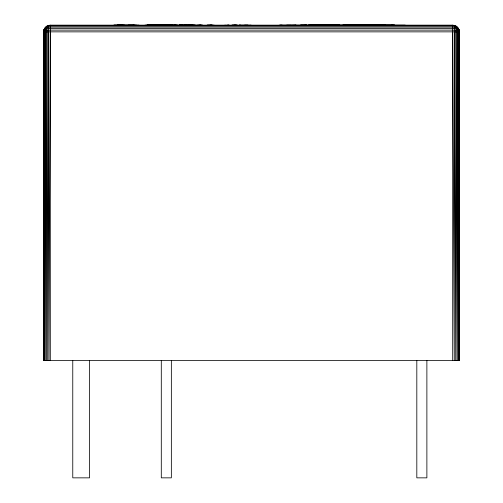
<?xml version="1.0" encoding="UTF-8"?>
<svg xmlns="http://www.w3.org/2000/svg" width="503" height="503" viewBox="0 0 503 503"><rect width="100%" height="100%" fill="white"/><g stroke="black" fill="none" stroke-linecap="round" stroke-linejoin="round"><path stroke-width="0.75" d="M44.49 28.501L44.327 360.481L43.824 31.859L43.78 360.481L43.591 31.859C43.572 28.269 46.71 25.125 50.3 25.15L452.7 25.15C456.29 25.125 459.428 28.269 459.409 31.859L459.409 360.481L43.591 360.481L43.591 31.859C43.585 28.306 46.798 25.345 50.3 25.376L452.7 25.376C456.202 25.345 459.415 28.306 459.409 31.859L459.277 360.481L459.176 31.859L458.893 360.481L458.51 28.501M45.559 27.112L45.201 360.481L44.49 31.859M454.435 25.376L454.266 360.481L452.7 31.859M456.051 26.049L455.743 360.481L454.435 31.859M457.441 27.112L457.057 360.481L456.051 31.859M458.51 31.859L458.126 360.481L457.441 31.859M46.949 26.049L46.358 360.481L45.559 31.859M48.565 25.376L47.735 360.481L46.949 31.859M50.3 31.859L48.992 360.481L48.565 31.859M43.591 31.859C43.648 28.413 47.049 26.005 50.3 26.049L452.7 26.049C455.951 26.005 459.352 28.413 459.409 31.859L43.591 31.859C43.824 28.621 47.445 27.105 50.3 27.112L452.7 27.112C455.555 27.105 459.176 28.621 459.409 31.859L457.441 30.626L452.7 30.123L50.3 30.123L45.559 30.626L43.591 31.859C44.239 29.023 47.879 28.627 50.3 28.501L452.7 28.501C455.121 28.627 458.761 29.023 459.409 31.859M371.032 25.169L405.223 25.156M190.775 25.15L190.285 25.156L194.353 25.156M171.441 25.156L172.498 25.156L170.643 25.156L171.215 25.156M326.346 25.156L311.432 25.156M133.829 25.15L133.201 25.156L138.998 25.156M326.566 25.156L326.937 25.15M367.907 25.163L370.988 25.15L361.079 25.169L379.073 25.156M319.097 25.169L322.335 25.15L321.813 25.169M316.085 25.169L316.947 25.15M352.182 25.15L357.721 25.169L343.895 25.156L344.656 25.15M380.991 25.169L381.551 25.15L375.948 25.156L385.38 25.15L381.953 25.169M134.106 25.156L133.201 25.156L136.426 25.15M170.643 25.156L176.075 25.156M185.991 25.156L186.349 25.15L179.351 25.156L182.734 25.15M343.895 25.156L366.385 25.15M317.412 25.169L317.839 25.156M321.914 25.163L322.278 25.156M327.648 25.15L329.358 25.15M331.32 25.15L335.57 25.15L319.814 25.156L322.989 25.169M213.555 25.169L214.121 25.156M328.321 25.15L356.753 25.169L308.188 25.156M154.019 25.15L149.856 25.156L159.023 25.15L157.326 25.156M156.502 25.156L151.887 25.169L164.99 25.156L164.663 25.15M169.693 25.156L170.259 25.15M181.74 25.15L148.907 25.15L150.862 25.15M187.877 25.156L188.65 25.15M286.691 25.156L330.207 25.156M324.951 25.169L327.786 25.15L324.938 25.156M191.48 25.15L187.009 25.15M190.687 25.156L191.14 25.156M209.946 25.163L212.279 25.169L207.462 25.156M226.595 25.169L228.834 25.156M304.937 25.156L306.333 25.156L306.019 25.15M359.714 25.169L361.236 25.156M133.301 25.156L134.244 25.15M160.294 25.156L162.255 25.15M167.336 25.15L164.927 25.156L170.561 25.156L164.519 25.156M179.722 25.156L181.011 25.15M191.58 25.15L190.159 25.156L195.353 25.15M227.746 25.163L229.198 25.156M231.833 25.156L236.586 25.156L233.958 25.15M249.394 25.169L251.104 25.156M328.88 25.156L330.062 25.156M330.641 25.156L333.181 25.156M333.709 25.156L339.808 25.156M375.049 25.156L372.912 25.163L392.824 25.15M335.205 25.156L336.274 25.156M114.175 25.156L133.44 25.15M113.722 25.156L122.927 25.156L120.99 25.15M124.499 25.15L119.519 25.15M144.958 25.156L164.783 25.15L164.355 25.15M184.224 25.156L186.349 25.15M197.597 25.156L201.313 25.156L179.596 25.15M232.16 25.156L237.894 25.15M243.993 25.15L239.076 25.15L240.623 25.156M279.171 25.156L282.139 25.15M291.526 25.15L280.234 25.156M305.981 25.15L300.461 25.156L306.333 25.156L305.302 25.15M309.785 25.163L338.884 25.15M318.324 25.169L339.556 25.15M362.757 25.156L355.722 25.15M118.651 25.15L117.406 25.15L133.779 25.156L128.208 25.15M356.174 25.163L364.354 25.163M365.844 25.163L394.44 25.156L394.006 25.15M347.68 25.15L352.037 25.156M305.711 25.15L306.233 25.15M307.773 25.156L316.683 25.169M391.78 25.15L394.44 25.156M244.647 25.15L248.557 25.156M148.907 25.15L160.325 25.156M176.352 25.156L159.294 25.15M207.054 25.156L213.071 25.169M225.533 25.169L224.803 25.156M336.922 25.15L337.695 25.156L336.922 25.15L337.35 25.156M349.774 25.15L356.753 25.169M292.362 25.15L295.443 25.156M244.282 25.156L248.023 25.169M199.465 25.156L201.313 25.156M174.277 25.15L178.031 25.156M146.631 25.156L148.857 25.169L147.379 25.156M153.993 25.163L152.692 25.156M362.097 25.169L357.991 25.15L373.169 25.163M201.841 25.15L202.42 25.156L201.936 25.15M182.187 25.15L192.284 25.156L191.945 25.15M148.857 25.169L147.115 25.156L154.993 25.15M320.763 25.156L321.675 25.163M294.965 25.15L296.104 25.156M189.732 25.15L190.555 25.156M170.901 25.15L171.668 25.156M333.86 25.15L333.759 25.15M459.176 30.123L459.176 360.481M452.7 25.15L452.7 360.481M426.877 360.481L426.877 477.85L416.817 477.85L416.817 360.481M171.353 360.481L171.353 477.85L161.293 477.85L161.293 360.481M89.534 360.481L89.534 477.85L72.765 477.85L72.765 360.481M50.3 25.15L50.3 360.481M43.824 30.123L43.824 360.481M342.92 25.15L346.46 25.156L342.92 25.15"/></g></svg>
